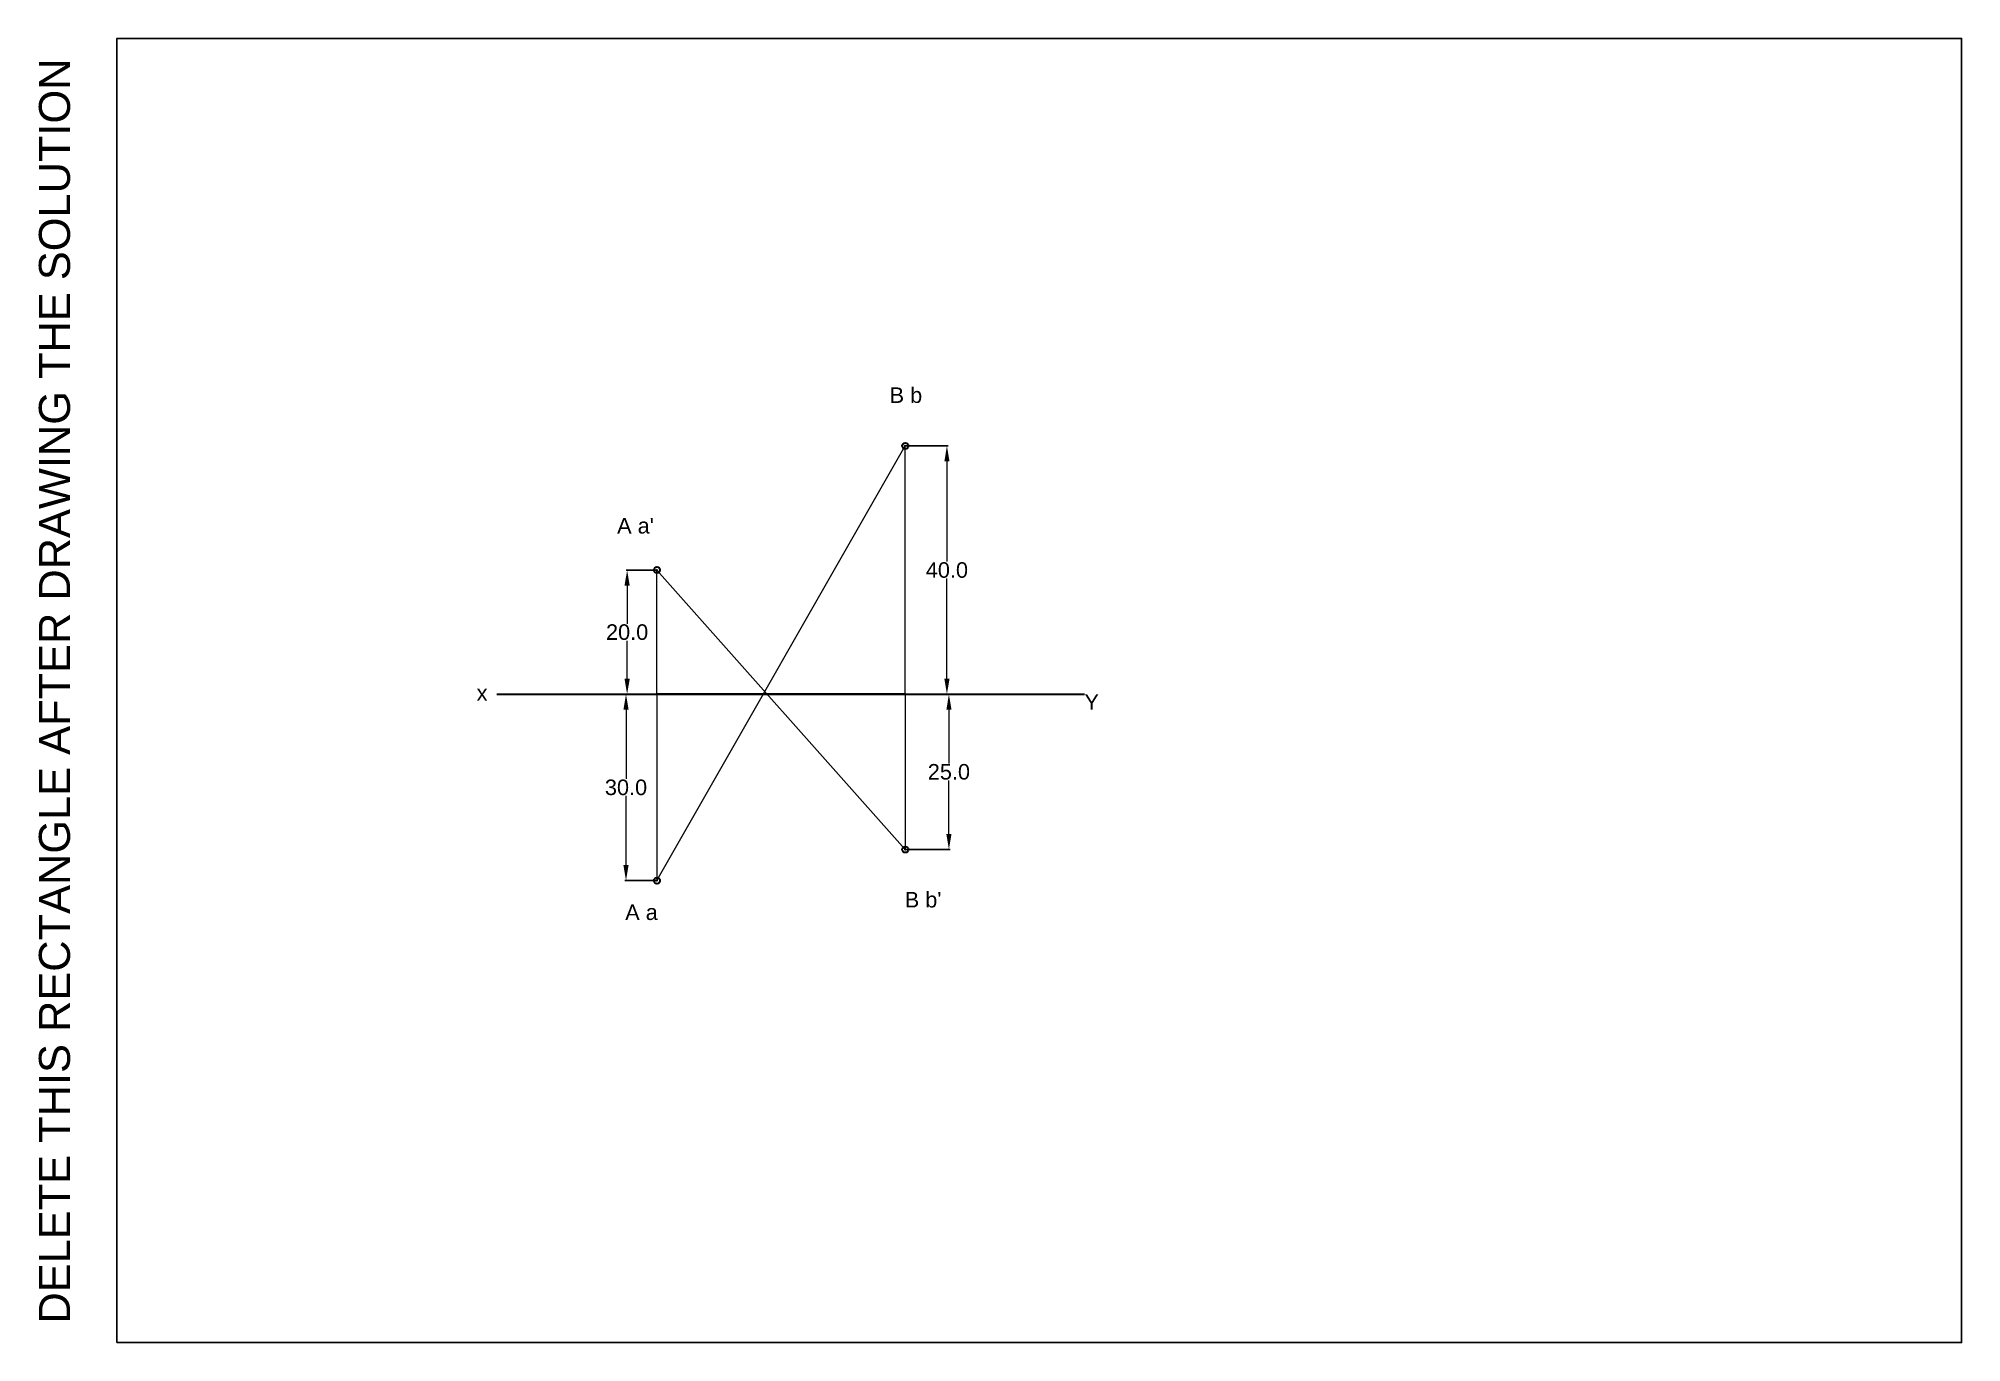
# Model space of a CAD drawing. Header units: millimetres. Extents: x -13 to 297, y 0 to 210.
import ezdxf

# ---------------------------------------------------------------- set-up
doc = ezdxf.new("R2010")
doc.units = ezdxf.units.MM
doc.header["$PDMODE"] = 32
doc.layers.add('Comments', color=10, linetype='Continuous', lineweight=13, plot=False)
doc.layers.add('thick continuous', color=7, linetype='Continuous', lineweight=30)
doc.styles.get("Standard").update_dxf_attribs({"font": 'arial.ttf'})
doc.dimstyles.get("Standard").update_dxf_attribs({"dimtxt": 2.5, "dimasz": 2.5, "dimexe": 0.18, "dimexo": 0.0625, "dimgap": 0.09, "dimtad": 0, "dimtih": 1, "dimtoh": 1, "dimdec": 1, "dimzin": 0, "dimdsep": 46, "dimtxsty": 'Standard', "dimcen": 0.09, "dimclrd": 256, "dimadec": 0, "dimazin": 0, "dimtfac": 1, "dimtdec": 1, "dimtofl": 0, "dimtmove": 0, "dimatfit": 3, "dimfxl": 1, "dimtolj": 1, "dimtzin": 0, "dimlwd": 0, "dimarcsym": 0})

# ---------------------------------------------------------------- blocks, each defined once
blk = doc.blocks.new('*D1')
at = {"layer": 'Defpoints', "color": 0, "transparency": 16777216}
for p in [(86.93, 124.39), (82.14, 104.39), (86.93, 104.39)]:
    blk.add_point(p, dxfattribs=at)
at = {"layer": 'thick continuous', "color": 0, "lineweight": -2, "transparency": 16777216}
for p, q in [((86.87, 124.39), (81.96, 124.39)), ((86.87, 104.39), (81.96, 104.39))]:
    blk.add_line(p, q, dxfattribs=at)
at = {"layer": 'thick continuous', "lineweight": 0, "transparency": 16777216}
for p, q in [((82.14, 121.89), (82.14, 115.75)), ((82.14, 106.89), (82.14, 113.02))]:
    blk.add_line(p, q, dxfattribs=at)
at = {"layer": 'thick continuous', "transparency": 16777216}
for points in [[(81.72, 121.89), (82.56, 121.89), (82.14, 124.39)], [(81.72, 106.89), (82.56, 106.89), (82.14, 104.39)]]:
    blk.add_solid(points, dxfattribs=at)
at = {"layer": 'thick continuous', "color": 0, "transparency": 16777216, "insert": (82.14, 114.39), "char_height": 2.5, "attachment_point": 5}
blk.add_mtext('\\A1;20.0', dxfattribs=at)
blk = doc.blocks.new('*D2')
at = {"layer": 'Defpoints', "color": 0, "transparency": 16777216}
for p in [(81.96, 104.39), (86.93, 104.39), (86.93, 74.39)]:
    blk.add_point(p, dxfattribs=at)
at = {"layer": 'thick continuous', "color": 0, "lineweight": -2, "transparency": 16777216}
for p, q in [((86.87, 104.39), (81.78, 104.39)), ((86.87, 74.39), (81.78, 74.39))]:
    blk.add_line(p, q, dxfattribs=at)
at = {"layer": 'thick continuous', "lineweight": 0, "transparency": 16777216}
for p, q in [((81.96, 101.89), (81.96, 90.75)), ((81.96, 76.89), (81.96, 88.02))]:
    blk.add_line(p, q, dxfattribs=at)
at = {"layer": 'thick continuous', "transparency": 16777216}
for points in [[(81.54, 101.89), (82.38, 101.89), (81.96, 104.39)], [(81.54, 76.89), (82.38, 76.89), (81.96, 74.39)]]:
    blk.add_solid(points, dxfattribs=at)
at = {"layer": 'thick continuous', "color": 0, "transparency": 16777216, "insert": (81.96, 89.39), "char_height": 2.5, "attachment_point": 5}
blk.add_mtext('\\A1;30.0', dxfattribs=at)
blk = doc.blocks.new('*D3')
at = {"layer": 'Defpoints', "color": 0, "transparency": 16777216}
for p in [(126.93, 144.39), (126.93, 104.39), (133.63, 104.39)]:
    blk.add_point(p, dxfattribs=at)
at = {"layer": 'thick continuous', "color": 0, "lineweight": -2, "transparency": 16777216}
for p, q in [((126.99, 144.39), (133.81, 144.39)), ((126.99, 104.39), (133.81, 104.39))]:
    blk.add_line(p, q, dxfattribs=at)
at = {"layer": 'thick continuous', "lineweight": 0, "transparency": 16777216}
for p, q in [((133.63, 141.89), (133.63, 125.75)), ((133.63, 106.89), (133.63, 123.02))]:
    blk.add_line(p, q, dxfattribs=at)
at = {"layer": 'thick continuous', "transparency": 16777216}
for points in [[(133.22, 141.89), (134.05, 141.89), (133.63, 144.39)], [(133.22, 106.89), (134.05, 106.89), (133.63, 104.39)]]:
    blk.add_solid(points, dxfattribs=at)
at = {"layer": 'thick continuous', "color": 0, "transparency": 16777216, "insert": (133.63, 124.39), "char_height": 2.5, "attachment_point": 5}
blk.add_mtext('\\A1;40.0', dxfattribs=at)
blk = doc.blocks.new('*D4')
at = {"layer": 'Defpoints', "color": 0, "transparency": 16777216}
for p in [(126.99, 104.39), (126.93, 79.39), (133.95, 79.39)]:
    blk.add_point(p, dxfattribs=at)
at = {"layer": 'thick continuous', "color": 0, "lineweight": -2, "transparency": 16777216}
for p, q in [((127.06, 104.39), (134.13, 104.39)), ((126.99, 79.39), (134.13, 79.39))]:
    blk.add_line(p, q, dxfattribs=at)
at = {"layer": 'thick continuous', "lineweight": 0, "transparency": 16777216}
for p, q in [((133.95, 101.89), (133.95, 93.25)), ((133.95, 81.89), (133.95, 90.52))]:
    blk.add_line(p, q, dxfattribs=at)
at = {"layer": 'thick continuous', "transparency": 16777216}
for points in [[(133.54, 101.89), (134.37, 101.89), (133.95, 104.39)], [(133.54, 81.89), (134.37, 81.89), (133.95, 79.39)]]:
    blk.add_solid(points, dxfattribs=at)
at = {"layer": 'thick continuous', "color": 0, "transparency": 16777216, "insert": (133.95, 91.89), "char_height": 2.5, "attachment_point": 5}
blk.add_mtext('\\A1;25.0', dxfattribs=at)

msp = doc.modelspace()

# ---------------------------------------------------------------- linework, layer by layer
msp.add_lwpolyline([(0, 0), (297, 0), (297, 210), (0, 210)], close=True)
at = {"layer": 'thick continuous', "lineweight": 0}
for p, q in [((86.93, 74.39), (126.93, 144.39)), ((126.93, 104.39), (126.93, 144.39)), ((86.93, 104.39), (86.93, 124.39)), ((126.93, 79.39), (86.93, 124.39)), ((86.93, 104.39), (86.93, 74.39)), ((126.93, 104.39), (126.93, 79.39))]:
    msp.add_line(p, q, dxfattribs=at)
at = {"layer": 'thick continuous'}
for p, q in [((61.16, 104.39), (155.77, 104.39)), ((86.93, 104.39), (126.93, 104.39)), ((126.93, 104.39), (86.93, 104.39)), ((86.93, 104.39), (126.93, 104.39))]:
    msp.add_line(p, q, dxfattribs=at)
for p in [(126.93, 144.39), (86.93, 124.39), (126.93, 79.39), (86.93, 74.39)]:
    msp.add_point(p, dxfattribs=at)

# ---------------------------------------------------------------- texts
at = {"layer": 'Comments'}
msp.add_text('DELETE THIS RECTANGLE AFTER DRAWING THE SOLUTION', height=5, rotation=90, dxfattribs=at).set_placement((-7.57, 3.05))
at = {"layer": 'thick continuous', "char_height": 2.5, "attachment_point": 1}
for s, width, insert in [('B b', 14.8895, (124.41, 153.81)), ("A a'", 8.9835, (80.53, 132.78)), ('x', 7.0585, (57.91, 105.86)), ('Y', 6.8981, (155.77, 104.39)), ("B b'", 10.3226, (126.84, 72.56)), ('A a', 13.035, (81.83, 70.54))]:
    msp.add_mtext_dynamic_manual_height_columns(s, width=width, gutter_width=12.5, heights=[0], dxfattribs=dict(at, insert=insert))

# ---------------------------------------------------------------- dimensions: what is measured, and where the dimension line sits
at = {"layer": 'thick continuous'}
for base, p1, p2, picture, middle in [((133.63, 104.39), (126.93, 144.39), (126.93, 104.39), '*D3', (133.63, 124.39)), ((82.14, 104.39), (86.93, 124.39), (86.93, 104.39), '*D1', (82.14, 114.39)), ((81.96, 104.39), (86.93, 74.39), (86.93, 104.39), '*D2', (81.96, 89.39)), ((133.95, 79.39), (126.99, 104.39), (126.93, 79.39), '*D4', (133.95, 91.89))]:
    dim = msp.add_linear_dim(base=base, p1=p1, p2=p2, angle=90, dimstyle='Standard', dxfattribs=at)
    dim.commit()
    dim.dimension.update_dxf_attribs({"geometry": picture, "text_midpoint": middle})

doc.saveas('drawing.dxf')
